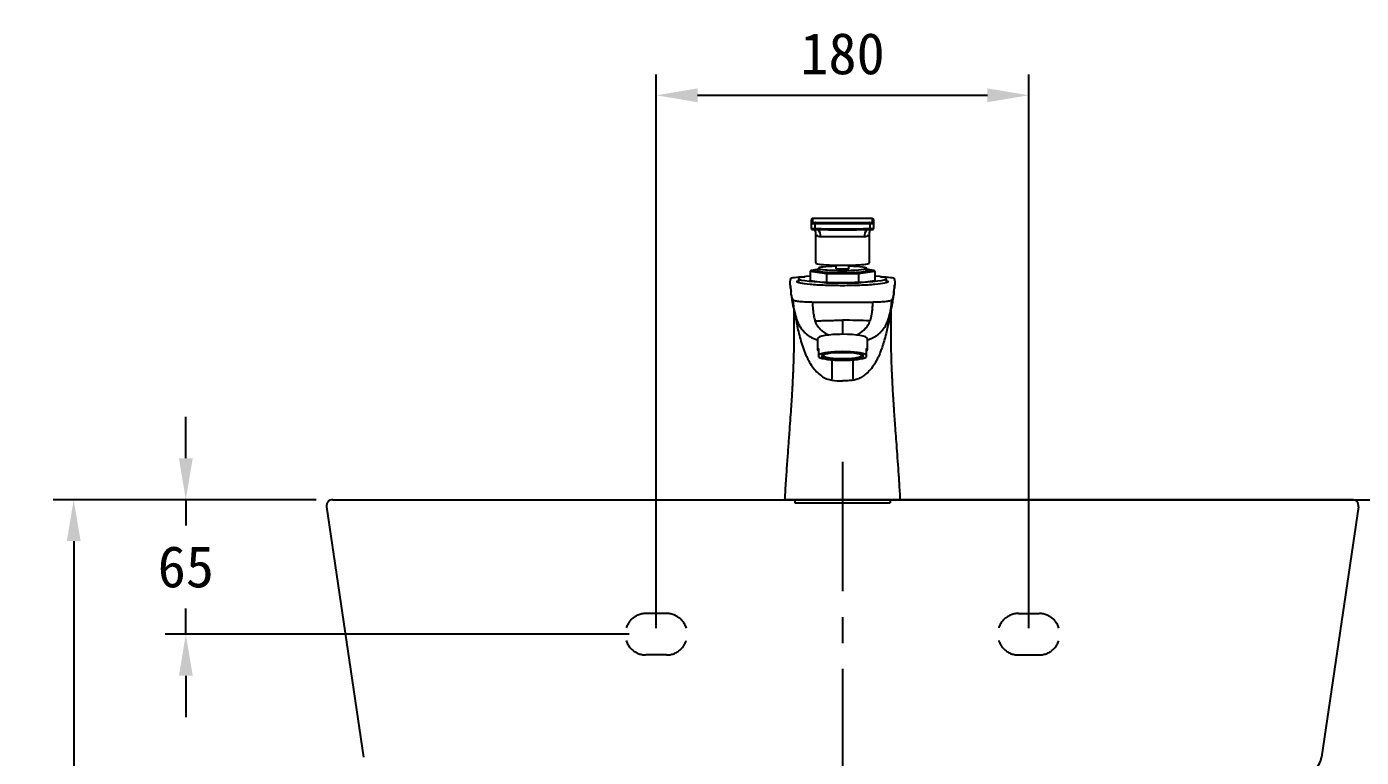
# Model space of a CAD drawing. Extents: x 0 to 3100, y 0 to 2100.
# Drawn here: x 751 to 1396, y 875 to 1228 of the extents above; entities that cross this region are included whole.
import ezdxf

# ---------------------------------------------------------------- set-up
doc = ezdxf.new("R2010")
doc.units = 0
doc.header["$LTSCALE"] = 50
doc.header["$MEASUREMENT"] = 0
doc.linetypes.add('CENTER', pattern=[2, 1.25, -0.25, 0.25, -0.25])
doc.linetypes.add('HIDDEN', pattern=[0.375, 0.25, -0.125])
doc.layers.get('0').update_dxf_attribs({"linetype": 'CONTINUOUS'})
doc.layers.get('DEFPOINTS').update_dxf_attribs({"linetype": 'CONTINUOUS'})
for name, color, linetype in [('1', 2, 'CENTER'), ('2', 2, 'HIDDEN'), ('30', 7, 'CONTINUOUS')]:
    doc.layers.add(name, color=color, linetype=linetype)
doc.dimstyles.get("Standard").update_dxf_attribs({"dimtxt": 2.5, "dimasz": 2, "dimexe": 2, "dimexo": 1, "dimgap": 1.5, "dimtad": 1, "dimdec": 0, "dimlfac": 10, "dimrnd": 0.5, "dimzin": 0, "dimdsep": 46, "dimtxsty": 'Standard', "dimcen": 0, "dimclrt": 2, "dimadec": 0, "dimazin": 0, "dimtfac": 1, "dimtdec": 0, "dimtmove": 0, "dimatfit": 3, "dimfxl": 0, "dimtolj": 1, "dimtzin": 0, "dimarcsym": 0})

# ---------------------------------------------------------------- blocks, each defined once
blk = doc.blocks.new('*D42')
at = {"color": 3, "lineweight": -2}
for p, q in [((1153.38, 999.21), (1707.76, 999.21)), ((1697.76, 979.21), (1697.76, 639.21)), ((1697.76, 259.21), (1697.76, 599.21)), ((1665.76, 239.21), (1707.76, 239.21))]:
    blk.add_line(p, q, dxfattribs=at)
at = {"color": 3}
for points in [[(1694.43, 979.21), (1701.1, 979.21), (1697.76, 999.21)], [(1694.43, 259.21), (1701.1, 259.21), (1697.76, 239.21)]]:
    blk.add_solid(points, dxfattribs=at)
at = {"layer": 'DEFPOINTS', "color": 0}
for p in [(1145.38, 999.21), (1657.76, 239.21), (1697.76, 239.21)]:
    blk.add_point(p, dxfattribs=at)
at = {"color": 2, "insert": (1697.76, 619.21), "char_height": 20, "attachment_point": 5}
blk.add_mtext('\\A1;760', dxfattribs=at)
blk = doc.blocks.new('*D43')
at = {"color": 3, "lineweight": -2}
for p, q in [((1399.7, 999.21), (1528, 999.21)), ((1518, 979.21), (1518, 926.71)), ((1518, 834.21), (1518, 886.71)), ((1223.38, 814.21), (1528, 814.21))]:
    blk.add_line(p, q, dxfattribs=at)
at = {"color": 3}
for points in [[(1514.66, 979.21), (1521.33, 979.21), (1518, 999.21)], [(1514.66, 834.21), (1521.33, 834.21), (1518, 814.21)]]:
    blk.add_solid(points, dxfattribs=at)
at = {"layer": 'DEFPOINTS', "color": 0}
for p in [(1391.7, 999.21), (1215.38, 814.21), (1518, 814.21)]:
    blk.add_point(p, dxfattribs=at)
at = {"color": 2, "insert": (1518, 906.71), "char_height": 20, "attachment_point": 5}
blk.add_mtext('\\A1;185', dxfattribs=at)
blk = doc.blocks.new('*D44')
at = {"color": 3, "lineweight": -2}
for p, q in [((1546, 999.21), (1587.76, 999.21)), ((1577.76, 979.21), (1577.76, 894.21)), ((1577.76, 769.21), (1577.76, 854.21)), ((1279.38, 749.21), (1587.76, 749.21))]:
    blk.add_line(p, q, dxfattribs=at)
at = {"color": 3}
for points in [[(1574.43, 979.21), (1581.1, 979.21), (1577.76, 999.21)], [(1574.43, 769.21), (1581.1, 769.21), (1577.76, 749.21)]]:
    blk.add_solid(points, dxfattribs=at)
at = {"layer": 'DEFPOINTS', "color": 0}
for p in [(1538, 999.21), (1271.38, 749.21), (1577.76, 749.21)]:
    blk.add_point(p, dxfattribs=at)
at = {"color": 2, "insert": (1577.76, 874.21), "char_height": 20, "attachment_point": 5}
blk.add_mtext('\\A1;250', dxfattribs=at)
blk = doc.blocks.new('*D45')
at = {"color": 3, "lineweight": -2}
for p, q in [((1605.76, 999.21), (1647.76, 999.21)), ((1637.76, 979.21), (1637.76, 849.21)), ((1637.76, 679.21), (1637.76, 809.21)), ((1185.88, 659.21), (1647.76, 659.21))]:
    blk.add_line(p, q, dxfattribs=at)
at = {"color": 3}
for points in [[(1634.43, 979.21), (1641.1, 979.21), (1637.76, 999.21)], [(1634.43, 679.21), (1641.1, 679.21), (1637.76, 659.21)]]:
    blk.add_solid(points, dxfattribs=at)
at = {"layer": 'DEFPOINTS', "color": 0}
for p in [(1597.76, 999.21), (1177.88, 659.21), (1637.76, 659.21)]:
    blk.add_point(p, dxfattribs=at)
at = {"color": 2, "insert": (1637.76, 829.21), "char_height": 20, "attachment_point": 5}
blk.add_mtext('\\A1;340', dxfattribs=at)
blk = doc.blocks.new('*D46')
at = {"color": 3, "lineweight": -2}
for p, q in [((891.07, 999.21), (763.92, 999.21)), ((773.92, 979.21), (773.92, 836.71)), ((773.92, 654.21), (773.92, 796.71)), ((991.3, 634.21), (763.92, 634.21))]:
    blk.add_line(p, q, dxfattribs=at)
at = {"color": 3}
for points in [[(770.59, 979.21), (777.26, 979.21), (773.92, 999.21)], [(770.59, 654.21), (777.26, 654.21), (773.92, 634.21)]]:
    blk.add_solid(points, dxfattribs=at)
at = {"layer": 'DEFPOINTS', "color": 0}
for p in [(899.07, 999.21), (773.92, 634.21), (999.3, 634.21)]:
    blk.add_point(p, dxfattribs=at)
at = {"color": 2, "insert": (773.92, 816.71), "char_height": 20, "attachment_point": 5}
blk.add_mtext('\\A1;365', dxfattribs=at)
blk = doc.blocks.new('*D47')
at = {"color": 3, "lineweight": -2}
for p, q in [((828.1, 1019.21), (828.1, 1039.21)), ((891.07, 999.21), (818.1, 999.21)), ((828.1, 999.21), (828.1, 986.71)), ((828.1, 934.21), (828.1, 946.71)), ((1042.38, 934.21), (818.1, 934.21)), ((828.1, 914.21), (828.1, 894.21))]:
    blk.add_line(p, q, dxfattribs=at)
at = {"color": 3}
for points in [[(824.76, 1019.21), (831.43, 1019.21), (828.1, 999.21)], [(824.76, 914.21), (831.43, 914.21), (828.1, 934.21)]]:
    blk.add_solid(points, dxfattribs=at)
at = {"layer": 'DEFPOINTS', "color": 0}
for p in [(828.1, 999.21), (899.07, 999.21), (1050.38, 934.21)]:
    blk.add_point(p, dxfattribs=at)
at = {"color": 2, "insert": (828.1, 966.71), "char_height": 20, "attachment_point": 5}
blk.add_mtext('\\A1;65', dxfattribs=at)
blk = doc.blocks.new('*D51')
at = {"color": 3, "lineweight": -2}
for p, q in [((1055.38, 937.21), (1055.38, 1204.53)), ((1235.38, 937.21), (1235.38, 1204.53)), ((1075.38, 1194.53), (1215.38, 1194.53))]:
    blk.add_line(p, q, dxfattribs=at)
at = {"color": 3}
for points in [[(1075.38, 1197.86), (1075.38, 1191.19), (1055.38, 1194.53)], [(1215.38, 1197.86), (1215.38, 1191.19), (1235.38, 1194.53)]]:
    blk.add_solid(points, dxfattribs=at)
at = {"layer": 'DEFPOINTS', "color": 0}
for p in [(1235.38, 1194.53), (1055.38, 929.21), (1235.38, 929.21)]:
    blk.add_point(p, dxfattribs=at)
at = {"color": 2, "insert": (1145.38, 1214.53), "char_height": 20, "attachment_point": 5}
blk.add_mtext('\\A1;180', dxfattribs=at)

msp = doc.modelspace()

# ---------------------------------------------------------------- linework, layer by layer
for p, q in [((896.09774, 995.77517), (913.99403, 874.79195)), ((899.06544, 999.21417), (1145.38081, 999.21417)), ((1391.69617, 999.21417), (1145.38081, 999.21417)), ((1394.66388, 995.77517), (1376.76759, 874.79195))]:
    msp.add_line(p, q)
at = {"ltscale": 0.5}
for p, q in [((1171.85305, 999.21419), (1118.89352, 999.21419)), ((1168.44828, 999.21419), (1122.30917, 999.21415)), ((1122.30917, 999.21415), (1122.30917, 997.73562)), ((1168.44828, 999.21419), (1168.44828, 997.73562))]:
    msp.add_line(p, q, dxfattribs=at)
at = {"color": 7, "linetype": 'HIDDEN'}
msp.add_line((1127.89435, 999.21424), (1127.89435, 999.21415), dxfattribs=at)
for centre, radius, start, end in [((899.06544, 996.21417), 3, 90, 188.41438721), ((1391.69617, 996.21417), 3, 351.58561279, 90), ((1366.87523, 876.25527), 10, 279.51180444, 351.58561279)]:
    msp.add_arc(centre, radius, start, end)
at = {"layer": '1', "color": 7, "linetype": 'Continuous'}
for p, q in [((1130.87328, 1134.94153), (1130.87328, 1133.18762)), ((1159.87328, 1133.18762), (1159.87328, 1134.94153)), ((1130.37328, 1132.6877), (1130.37328, 1134.44161)), ((1130.37328, 1130.18808), (1130.37328, 1132.6877)), ((1132.04487, 1132.64076), (1132.04487, 1130.14114)), ((1158.70169, 1130.14114), (1158.70169, 1132.64076)), ((1160.37328, 1134.44161), (1160.37328, 1132.6877)), ((1160.37328, 1132.6877), (1160.37328, 1130.18808)), ((1132.37328, 1127.32706), (1132.37328, 1113.56931)), ((1158.37328, 1113.56931), (1158.37328, 1127.34088)), ((1137.57905, 1108.28575), (1129.78482, 1109.46234)), ((1129.78482, 1109.46234), (1129.78482, 1104.97947)), ((1133.72335, 1110.47541), (1130.26266, 1109.95299)), ((1133.72337, 1110.46784), (1130.36218, 1109.96044)), ((1130.36218, 1109.96044), (1137.86773, 1108.82742)), ((1133.72328, 1110.95664), (1133.72328, 1109.61645)), ((1142.27328, 1110.6821), (1142.27328, 1112.46909)), ((1142.27328, 1110.6821), (1148.47328, 1110.6821)), ((1148.47328, 1110.6821), (1148.47328, 1112.46909)), ((1152.87884, 1108.82742), (1160.38439, 1109.96044)), ((1160.96174, 1109.46234), (1153.16751, 1108.28575)), ((1160.38439, 1109.96044), (1157.02319, 1110.46784)), ((1160.4839, 1109.95299), (1157.02321, 1110.47541)), ((1157.02328, 1109.61645), (1157.02328, 1110.95664)), ((1160.96174, 1109.46234), (1160.96174, 1104.97947)), ((1124.07328, 1105.97566), (1124.07328, 1104.01914)), ((1137.57905, 1103.80287), (1129.78482, 1104.97947)), ((1153.16751, 1108.28575), (1137.57905, 1108.28575)), ((1137.57905, 1108.28575), (1137.57905, 1103.80287)), ((1153.16751, 1103.80287), (1137.57905, 1103.80287)), ((1137.86773, 1108.82742), (1152.87884, 1108.82742)), ((1153.16751, 1108.28575), (1153.16751, 1103.80287)), ((1160.96174, 1104.97947), (1153.16751, 1103.80287)), ((1166.67328, 1104.01914), (1166.67328, 1105.97566)), ((1145.37328, 1085.86974), (1145.37328, 1079.08238)), ((1133.37328, 1076.99848), (1133.37328, 1071.58203)), ((1157.37328, 1071.58203), (1157.37328, 1076.99848)), ((1133.87328, 1069.22285), (1133.87328, 1072.17727)), ((1156.87328, 1072.17727), (1156.87328, 1069.22285)), ((1133.87328, 1068.03237), (1133.87328, 1069.22285)), ((1135.87328, 1069.16989), (1135.87328, 1068.82151)), ((1154.87328, 1068.82151), (1154.87328, 1069.16989)), ((1156.87328, 1069.22285), (1156.87328, 1068.03237)), ((1122.30917, 997.73562), (1168.44828, 997.73562))]:
    msp.add_line(p, q, dxfattribs=at)
at = {"layer": '1', "color": 1}
msp.add_line((1145.38081, 1017.46417), (1145.38081, 502.10936), dxfattribs=at)
at = {"layer": '1', "color": 7, "linetype": 'Continuous'}
for centre, major_axis, ratio, start_param, end_param in [((1130.87328, 1134.44161), (0.5, 0), 0.999848, 1.570796327, 3.141592654), ((1133.37328, 1134.94153), (-2.5, 0), 0.017452, 5.171113031, 6.283185307), ((1145.37328, 1134.51747), (-29.6, 0), 0.017452, 4.25366493, 5.171113031), ((1157.37328, 1134.94153), (-2.5, 0), 0.017452, 3.919313652, 4.25366493), ((1157.37328, 1134.94153), (-2.5, 0), 0.017452, 3.141592654, 3.919313456), ((1159.87328, 1134.44161), (0.5, 0), 0.999848, 0, 1.570796327), ((1130.87328, 1132.6877), (0.5, 0), 0.999848, 1.570796327, 3.141592654), ((1133.37328, 1132.6877), (3, 0), 0.017452, 3.141592654, 4.25366493), ((1133.37328, 1130.18808), (-3, 0), 0.017452, 0, 1.112072276), ((1133.37328, 1133.18762), (-2.5, 0), 0.017452, 0, 0.265054879), ((1133.37328, 1133.18762), (-2.5, 0), 0.017452, 0.265055404, 1.112072276), ((1133.37328, 1129.68816), (2.5, 0), 0.017452, 3.834987354, 4.25366493), ((1132.26627, 1132.64858), (0.00431, 0.49998), 0.442737, 0.019465208, 1.590261535), ((1145.37328, 1133.11176), (30.1, 0), 0.017452, 4.25366493, 5.171113031), ((1145.37328, 1130.61215), (-30.1, 0), 0.017452, 1.112072276, 2.029520377), ((1132.26627, 1130.14896), (0.00431, 0.49998), 0.442737, 1.590261535, 3.161057862), ((1145.37328, 1133.61169), (-29.6, 0), 0.017452, 1.112072276, 2.029520377), ((1145.37328, 1130.11222), (29.6, 0), 0.017452, 4.25366493, 5.171113031), ((1130.87328, 1125.9141), (-0.11889, -4.99859), 0.806122, 1.641637388, 2.4303569), ((1159.87328, 1125.9141), (0.11889, -4.99859), 0.806122, 3.852828407, 4.641547919), ((1157.37328, 1133.18762), (-2.5, 0), 0.017452, 2.029520377, 2.733357725), ((1158.48029, 1132.64858), (-0.00431, 0.49998), 0.442737, 4.692923772, 6.263720099), ((1158.48029, 1130.14896), (-0.00431, 0.49998), 0.442737, 3.122127445, 4.692923772), ((1157.37328, 1129.68816), (2.5, 0), 0.017452, 5.171113031, 5.500686255), ((1157.37328, 1132.6877), (3, 0), 0.017452, 5.171113031, 6.283185307), ((1157.37328, 1130.18808), (-3, 0), 0.017452, 2.029520377, 3.141592654), ((1157.37328, 1133.18762), (-2.5, 0), 0.017452, 2.733358072, 3.141592654), ((1159.87328, 1132.6877), (0.5, 0), 0.999848, 0, 1.570796327), ((1145.37328, 1126.10069), (13, 0), 0.009298, 0.634183841, 2.507408813), ((1130.36218, 1109.46234), (0.57735, 0), 0.86273, 1.570796327, 3.141592654), ((1145.37328, 1109.96044), (12.3, 0), 0.087156, 2.815063332, 6.283185307), ((1145.37328, 1113.56931), (-13, 0), 0.087156, 0, 3.141592654), ((1145.37328, 1109.66158), (-12, 0), 0.087156, 6.040987991, 6.228796494), ((1145.37328, 1110.95664), (-11.65, 0), 0.087156, 4.98168237, 6.283185307), ((1145.37328, 1110.95664), (-11.65, 0), 0.087156, 0, 1.57079634), ((1145.37328, 1110.95664), (-11.65, 0), 0.087156, 1.570796288, 4.443095563), ((1145.37328, 1109.66158), (-12, 0), 0.087156, 3.195981588, 3.383790019), ((1145.37328, 1109.96044), (12.3, 0), 0.087156, 0, 0.326529384), ((1160.38439, 1109.46234), (0.57735, 0), 0.86273, 0, 1.570796327), ((1145.37328, 1105.97566), (21.3, 0), 0.087156, 2.391930121, 6.283185307), ((1137.86773, 1108.32932), (0.03749, 0.49954), 0.572989, 0.130245065, 1.701041392), ((1152.87884, 1108.32932), (-0.03749, 0.49954), 0.572989, 4.582143916, 6.152940242), ((1145.37328, 1105.97566), (21.3, 0), 0.087156, 0, 0.749662558), ((1145.37328, 1076.99848), (-12, 0), 0.173648, 4.712388959, 6.283185307), ((1145.37328, 1076.99848), (-12, 0), 0.173648, 3.141592892, 4.712389043), ((1145.37328, 1071.58203), (12, 0), 0.173648, 2.85190566, 3.431279648), ((1145.37328, 1068.62761), (-12, 0), 0.173648, 3.431279648, 5.993498313), ((1145.37328, 1071.58203), (12, 0), 0.173648, 5.993498313, 6.572872301), ((1145.37328, 1068.62761), (-12, 0), 0.173648, 0.289686994, 2.85190566), ((1135.69532, 1055.4346), (1.64152, 21.43724), 0.207191, 4.797038507, 5.28355879), ((1155.05124, 1055.4346), (-1.64152, 21.43724), 0.207191, 0.999626518, 1.4861468)]:
    msp.add_ellipse(centre, major_axis=major_axis, ratio=ratio, start_param=start_param, end_param=end_param, dxfattribs=at)
msp.add_ellipse((1145.37328, 1068.62761), major_axis=(-10, 0), ratio=0.173648, dxfattribs=at)
for points, knots in [([(1132.26196, 1134.98071), (1132.15269, 1134.97977), (1131.84894, 1134.97663), (1131.41073, 1134.96987), (1131.02347, 1134.95804), (1130.89313, 1134.95149), (1130.77565, 1134.9363), (1130.678, 1134.90588), (1130.57692, 1134.85204), (1130.47068, 1134.75234), (1130.39177, 1134.60815), (1130.37383, 1134.49904), (1130.37328, 1134.44161)], [0, 0, 0, 0, 0.108226032, 0.316180683, 0.52548979, 0.739767635, 0.79357157, 0.819276822, 0.855693019, 0.899489584, 0.950318517, 1, 1, 1, 1]), ([(1160.37328, 1134.44161), (1160.37249, 1134.50695), (1160.35214, 1134.6157), (1160.2743, 1134.75086), (1160.18457, 1134.83879), (1160.09722, 1134.8924), (1160.02558, 1134.92021), (1159.97496, 1134.93344), (1159.93131, 1134.94149), (1159.86703, 1134.94925), (1159.75063, 1134.95658), (1159.51563, 1134.96533), (1159.26007, 1134.97012), (1159.14579, 1134.97186)], [0, 0, 0, 0, 0.074842105, 0.13400593, 0.183608255, 0.225830591, 0.260029563, 0.288048615, 0.320704839, 0.37932025, 0.5523057, 0.821668093, 1, 1, 1, 1]), ([(1130.37328, 1130.18808), (1130.37407, 1130.12274), (1130.39442, 1130.01399), (1130.47227, 1129.87884), (1130.56199, 1129.7909), (1130.64935, 1129.7373), (1130.72098, 1129.70947), (1130.7716, 1129.69625), (1130.81526, 1129.6882), (1130.87941, 1129.68044), (1130.99785, 1129.67314), (1131.1912, 1129.66541), (1131.3996, 1129.66151), (1131.45779, 1129.66055)], [0, 0, 0, 0, 0.081688841, 0.146265117, 0.200405182, 0.24649012, 0.283817696, 0.314399999, 0.350043693, 0.414021384, 0.602831961, 0.896836277, 1, 1, 1, 1]), ([(1131.80823, 1129.65971), (1131.89271, 1129.49845), (1132.07221, 1129.10513), (1132.27429, 1128.42665), (1132.37836, 1127.80451), (1132.36523, 1127.43015), (1132.35744, 1127.32794)], [0, 0, 0, 0, 0.230280232, 0.538782149, 0.874549145, 1, 1, 1, 1]), ([(1158.38688, 1127.34176), (1158.38085, 1127.43288), (1158.3712, 1127.76238), (1158.45226, 1128.30943), (1158.61859, 1128.94622), (1158.7981, 1129.3847), (1158.91134, 1129.61078), (1158.93716, 1129.66027)], [0, 0, 0, 0, 0.112511617, 0.408135128, 0.679943841, 0.928860697, 1, 1, 1, 1]), ([(1159.13909, 1129.65766), (1159.2007, 1129.65851), (1159.43143, 1129.66209), (1159.71875, 1129.67179), (1159.85371, 1129.67819), (1159.9709, 1129.69338), (1160.06857, 1129.72381), (1160.16965, 1129.77765), (1160.27589, 1129.87736), (1160.35479, 1130.02154), (1160.37273, 1130.13066), (1160.37328, 1130.18808)], [0, 0, 0, 0, 0.092606526, 0.370349072, 0.654684879, 0.726079967, 0.76018953, 0.808511972, 0.866627788, 0.934075197, 1, 1, 1, 1]), ([(1134.90106, 1126.17231), (1134.0662, 1126.16175), (1133.42656, 1126.49883), (1132.58943, 1127.10485), (1132.37472, 1127.36537), (1132.3733, 1127.35631)], [0, 0, 0, 0, 0.507359728, 0.507359728, 1, 1, 1, 1]), ([(1158.37327, 1127.35626), (1158.37264, 1127.3664), (1158.15558, 1127.10305), (1157.31507, 1126.49596), (1156.68213, 1126.16174), (1155.8455, 1126.17231)], [0, 0, 0, 0, 0.492763741, 0.492763741, 1, 1, 1, 1]), ([(1120.62243, 1100.37103), (1120.58239, 1100.51307), (1120.37841, 1101.28425), (1120.14039, 1102.6853), (1120.11355, 1104.41979), (1120.24618, 1105.52477), (1120.33101, 1106.0004)], [0, 0, 0, 0, 0.075727638, 0.41110137, 0.746475102, 1, 1, 1, 1]), ([(1120.16908, 1102.92549), (1120.22513, 1102.18136), (1120.33439, 1101.05963), (1120.48123, 1099.91747), (1120.5338, 1099.53925)], [0, 0, 0, 0, 0.670460059, 1, 1, 1, 1]), ([(1120.33101, 1106.0004), (1120.36725, 1106.20366), (1120.91669, 1106.40539), (1123.33356, 1106.73644), (1125.08066, 1106.85933), (1127.12833, 1106.92072)], [0, 0, 0, 0, 0.518456859, 0.518456859, 1, 1, 1, 1]), ([(1166.68493, 1104.96063), (1167.13736, 1104.80685), (1167.74628, 1104.39783), (1166.19386, 1103.73826), (1161.34662, 1103.09774), (1153.99745, 1102.67527), (1145.37328, 1102.52108), (1136.74912, 1102.67527), (1129.39994, 1103.09774), (1124.55271, 1103.73826), (1123.00029, 1104.39783), (1123.6092, 1104.80685), (1124.06163, 1104.96063)], [0, 0, 0, 0, 0.068267658, 0.176200742, 0.284133825, 0.392066906, 0.499999986, 0.607933066, 0.715866147, 0.82379923, 0.931732314, 1, 1, 1, 1]), ([(1163.66769, 1106.91921), (1165.6966, 1106.85708), (1167.43749, 1106.73344), (1169.8251, 1106.40566), (1170.37933, 1106.20356), (1170.41555, 1106.0004)], [0, 0, 0, 0, 0.479538408, 0.479538408, 1, 1, 1, 1]), ([(1170.41555, 1106.0004), (1170.50039, 1105.52477), (1170.63301, 1104.41979), (1170.60617, 1102.6853), (1170.36815, 1101.28425), (1170.16418, 1100.51307), (1170.12413, 1100.37103)], [0, 0, 0, 0, 0.253524898, 0.58889863, 0.924272362, 1, 1, 1, 1]), ([(1170.20911, 1099.51213), (1170.21909, 1099.58391), (1170.36698, 1100.66346), (1170.48423, 1101.76505), (1170.56867, 1102.81478)], [0, 0, 0, 0, 0.066579786, 1, 1, 1, 1]), ([(1121.52241, 1095.53654), (1121.30728, 1096.04759), (1120.89892, 1097.18767), (1120.62416, 1098.44685), (1120.52956, 1099.19464), (1120.51628, 1099.31329)], [0, 0, 0, 0, 0.40612002, 0.90577848, 1, 1, 1, 1]), ([(1120.54851, 1099.66669), (1120.56185, 1099.72518), (1120.57724, 1099.78366), (1120.61375, 1099.93028), (1120.6396, 1100.04372), (1120.64607, 1100.15717), (1120.64631, 1100.18247)], [0, 0, 0, 0, 0.340221193, 0.340221193, 0.852893351, 1, 1, 1, 1]), ([(1120.67066, 1097.72315), (1120.72019, 1097.28442), (1120.82578, 1096.44483), (1121.00198, 1095.27205), (1121.17138, 1094.27894), (1121.31681, 1093.50233), (1121.47314, 1092.72093), (1121.66509, 1091.8284), (1121.89777, 1090.83856), (1122.16353, 1089.79561), (1122.46084, 1088.71057), (1122.83973, 1087.44797), (1123.13897, 1086.49895), (1123.32557, 1085.97679), (1123.34282, 1085.92888)], [0, 0, 0, 0, 0.110438091, 0.210546732, 0.292385684, 0.355938966, 0.401208262, 0.479318371, 0.568998646, 0.645501788, 0.739207966, 0.852862692, 0.986475033, 1, 1, 1, 1]), ([(1167.40538, 1085.93646), (1167.47611, 1086.13875), (1167.64403, 1086.62984), (1167.85747, 1087.29798), (1168.04167, 1087.89678), (1168.16887, 1088.32383), (1168.27768, 1088.69856), (1168.38048, 1089.06176), (1168.47982, 1089.42185), (1168.57578, 1089.77887), (1168.66842, 1090.13277), (1168.7636, 1090.5062), (1168.87876, 1090.97175), (1169.02715, 1091.5973), (1169.21377, 1092.43394), (1169.42872, 1093.48255), (1169.65926, 1094.74241), (1169.88579, 1096.17944), (1170.01588, 1097.19446), (1170.07529, 1097.72017)], [0, 0, 0, 0, 0.055751452, 0.135469658, 0.184650407, 0.221681645, 0.255430999, 0.288313446, 0.320329946, 0.351481552, 0.381769428, 0.411194858, 0.4454274, 0.496413606, 0.564528622, 0.649760094, 0.752090931, 0.87149813, 1, 1, 1, 1]), ([(1170.23028, 1099.31329), (1170.217, 1099.19464), (1170.12241, 1098.44685), (1169.84765, 1097.18767), (1169.43929, 1096.04759), (1169.22415, 1095.53654)], [0, 0, 0, 0, 0.09422152, 0.59387998, 1, 1, 1, 1]), ([(1170.10025, 1100.18244), (1170.1005, 1100.15716), (1170.10696, 1100.04371), (1170.13281, 1099.93028), (1170.16926, 1099.78393), (1170.18457, 1099.72571), (1170.19787, 1099.66748)], [0, 0, 0, 0, 0.147304916, 0.660784098, 0.660784098, 1, 1, 1, 1]), ([(1121.80559, 1091.24646), (1121.80742, 1090.17967), (1121.81185, 1087.51537), (1121.81861, 1083.41914), (1121.8236, 1079.12327), (1121.83355, 1075.32428), (1121.82529, 1072.02227), (1121.76406, 1069.21829), (1121.6908, 1066.91252), (1121.62893, 1065.1044), (1121.5797, 1063.77944), (1121.54202, 1062.81272), (1121.5115, 1062.05671), (1121.48047, 1061.31046), (1121.44295, 1060.43521), (1121.38996, 1059.24505), (1121.30637, 1057.461), (1121.17943, 1054.94034), (1120.99625, 1051.60982), (1120.75178, 1047.55786), (1120.43907, 1042.78474), (1120.05437, 1037.29055), (1119.59825, 1031.07501), (1119.08043, 1024.13719), (1118.51599, 1016.47564), (1117.95344, 1008.08662), (1117.56882, 1002.25238), (1117.37343, 999.21419)], [0, 0, 0, 0, 0.034737516, 0.086756098, 0.133385808, 0.174622925, 0.210463486, 0.240904844, 0.265945193, 0.2855825, 0.299815221, 0.309118223, 0.317083382, 0.32445159, 0.333437919, 0.345611472, 0.363229905, 0.39156082, 0.427736172, 0.471758556, 0.523631744, 0.583360152, 0.650948662, 0.72640171, 0.809723412, 0.90092013, 1, 1, 1, 1]), ([(1123.29561, 1086.16734), (1123.16547, 1086.59696), (1122.91247, 1087.43218), (1122.45668, 1089.18825), (1121.99172, 1091.42199), (1121.66974, 1093.70642), (1121.55881, 1095.0844), (1121.52241, 1095.53654)], [0, 0, 0, 0, 0.142719554, 0.277458785, 0.56627007, 0.857683822, 1, 1, 1, 1]), ([(1130.83612, 1094.52763), (1130.5114, 1094.53402), (1129.86821, 1094.54923), (1128.6166, 1094.58918), (1127.13533, 1094.65654), (1125.54233, 1094.76261), (1124.17471, 1094.89031), (1123.06368, 1095.03567), (1122.23262, 1095.19458), (1121.69841, 1095.36289), (1121.54683, 1095.47854), (1121.52242, 1095.53653)], [0, 0, 0, 0, 0.062499865, 0.125000071, 0.250000481, 0.375000892, 0.500001303, 0.625001713, 0.750002124, 0.875002535, 1, 1, 1, 1]), ([(1122.11314, 1090.35709), (1122.24449, 1089.48376), (1122.4089, 1088.46961), (1122.79425, 1086.30235), (1123.01578, 1085.14967), (1123.75558, 1081.61233), (1124.35067, 1079.15139), (1125.04343, 1076.67394)], [0, 0, 0, 0, 0.245828461, 0.245828461, 0.497218974, 0.497218974, 1, 1, 1, 1]), ([(1130.83613, 1094.52763), (1130.8656, 1094.14227), (1130.92453, 1093.37161), (1131.01829, 1091.84368), (1131.1726, 1089.95312), (1131.46494, 1088.07666), (1131.81266, 1086.60822), (1132.04306, 1085.88622), (1132.15435, 1085.53748)], [0, 0, 0, 0, 0.125141221, 0.250268547, 0.500038578, 0.749324067, 0.878915328, 1, 1, 1, 1]), ([(1159.91044, 1094.52763), (1159.88868, 1094.24525), (1159.85697, 1093.82254), (1159.81682, 1093.26077), (1159.77989, 1092.70028), (1159.7359, 1092.00212), (1159.67053, 1091.16817), (1159.59239, 1090.33821), (1159.49496, 1089.51261), (1159.39384, 1088.82855), (1159.3109, 1088.35217), (1159.2598, 1088.08071), (1159.21956, 1087.87752), (1159.17734, 1087.67474), (1159.11837, 1087.40493), (1159.00799, 1086.93435), (1158.86485, 1086.40049), (1158.7237, 1085.93743), (1158.64485, 1085.69426), (1158.60774, 1085.58295), (1158.59225, 1085.53745)], [0, 0, 0, 0, 0.091545092, 0.137317638, 0.183090184, 0.274635276, 0.366180368, 0.45772546, 0.549270552, 0.640815644, 0.68658819, 0.709474463, 0.732360736, 0.755247009, 0.778133282, 0.823905828, 0.91545092, 0.961223465, 0.984109738, 1, 1, 1, 1]), ([(1169.22415, 1095.53654), (1169.19974, 1095.47855), (1169.04816, 1095.36289), (1168.51394, 1095.19458), (1167.68289, 1095.03567), (1166.57185, 1094.89031), (1165.20424, 1094.76261), (1163.61123, 1094.65654), (1162.12996, 1094.58918), (1160.87835, 1094.54923), (1160.23516, 1094.53402), (1159.91044, 1094.52763)], [0, 0, 0, 0, 0.124998404, 0.24999868, 0.374998957, 0.499999233, 0.62499951, 0.749999787, 0.875000063, 0.937500202, 1, 1, 1, 1]), ([(1167.451, 1086.16732), (1167.4779, 1086.25253), (1167.53328, 1086.43186), (1167.64462, 1086.80107), (1167.83835, 1087.4676), (1168.09699, 1088.43571), (1168.37277, 1089.60506), (1168.61387, 1090.78117), (1168.82023, 1091.9632), (1168.96317, 1092.95243), (1169.06007, 1093.74591), (1169.14531, 1094.54064), (1169.19612, 1095.13793), (1169.22415, 1095.53654)], [0, 0, 0, 0, 0.0286099, 0.059945065, 0.122615394, 0.247956052, 0.37329671, 0.498637368, 0.623978026, 0.749318684, 0.811989013, 0.874659342, 1, 1, 1, 1]), ([(1173.37313, 999.21419), (1173.20178, 1001.85374), (1172.86706, 1006.9248), (1172.38722, 1014.22039), (1171.90605, 1020.89044), (1171.45736, 1026.9375), (1171.05329, 1032.36275), (1170.70248, 1037.167), (1170.40749, 1041.35063), (1170.16729, 1044.91372), (1169.98966, 1047.68219), (1169.86306, 1049.74637), (1169.77721, 1051.19666), (1169.71402, 1052.29765), (1169.66486, 1053.17482), (1169.61749, 1054.0377), (1169.56065, 1055.10024), (1169.48997, 1056.4693), (1169.40259, 1058.24579), (1169.29767, 1060.5352), (1169.17756, 1063.42459), (1169.05349, 1066.92263), (1168.9253, 1071.02932), (1168.91169, 1075.74585), (1168.92649, 1081.06919), (1168.93234, 1086.30117), (1168.93832, 1089.7586), (1168.94092, 1091.23921)], [0, 0, 0, 0, 0.086086602, 0.165394577, 0.237929443, 0.303696624, 0.362699644, 0.414941474, 0.460425274, 0.499154161, 0.531130937, 0.550683779, 0.566440568, 0.578401925, 0.586568289, 0.595030305, 0.606533689, 0.621209328, 0.63966345, 0.664444689, 0.695834266, 0.733829274, 0.778425869, 0.829620355, 0.887408865, 0.951784171, 1, 1, 1, 1]), ([(1125.63778, 1081.6324), (1125.5441, 1081.75508), (1125.0229, 1082.45857), (1124.13747, 1083.87647), (1123.5744, 1085.40869), (1123.29561, 1086.16734)], [0, 0, 0, 0, 0.098598617, 0.553687598, 1, 1, 1, 1]), ([(1123.29561, 1086.16734), (1123.29561, 1086.16724), (1123.29562, 1086.16705), (1123.29564, 1086.16666), (1123.29568, 1086.16599), (1123.29574, 1086.16463), (1123.29589, 1086.16192), (1123.29619, 1086.1565), (1123.29692, 1086.14559), (1123.29876, 1086.12364), (1123.30404, 1086.07917), (1123.31731, 1086.0076), (1123.33397, 1085.94843), (1123.34494, 1085.91562)], [0, 0, 0, 0, 0.001196838, 0.002393676, 0.004787352, 0.009574701, 0.019149391, 0.038298737, 0.076597302, 0.153193929, 0.306385278, 0.612761018, 1, 1, 1, 1]), ([(1123.35236, 1085.8944), (1123.60007, 1085.16437), (1124.25109, 1083.74712), (1125.05099, 1082.28981), (1125.62741, 1081.6489), (1125.6403, 1081.63465)], [0, 0, 0, 0, 0.489812393, 0.988641941, 1, 1, 1, 1]), ([(1138.55047, 1078.65091), (1138.35134, 1078.75659), (1137.92245, 1078.99426), (1137.2768, 1079.38801), (1136.61728, 1079.83504), (1135.98012, 1080.31626), (1135.47066, 1080.74663), (1135.07773, 1081.10908), (1134.79088, 1081.39007), (1134.51242, 1081.68028), (1134.24287, 1081.97979), (1133.98278, 1082.28868), (1133.6494, 1082.71295), (1133.25937, 1083.26647), (1132.83893, 1083.96734), (1132.47055, 1084.70306), (1132.25801, 1085.23558), (1132.16113, 1085.51742), (1132.15431, 1085.53745)], [0, 0, 0, 0, 0.071439664, 0.155271827, 0.23910399, 0.322936153, 0.406768316, 0.448684397, 0.490600479, 0.53251656, 0.574432642, 0.616348723, 0.658264804, 0.742096967, 0.82592913, 0.909761293, 0.993593456, 1, 1, 1, 1]), ([(1132.15434, 1085.53748), (1133.07185, 1085.57844), (1134.87975, 1085.65914), (1137.60486, 1085.75138), (1140.26568, 1085.8186), (1142.84878, 1085.86135), (1144.54325, 1085.86698), (1145.37328, 1085.86974)], [0, 0, 0, 0, 0.213570853, 0.420826826, 0.62128573, 0.81448691, 1, 1, 1, 1]), ([(1152.27988, 1078.69628), (1152.57073, 1078.85249), (1154.06811, 1079.7096), (1156.00744, 1081.24117), (1157.51, 1083.24989), (1158.20608, 1084.51747), (1158.46542, 1085.20255), (1158.59221, 1085.53748)], [0, 0, 0, 0, 0.105835127, 0.552131079, 0.77526084, 0.890127671, 1, 1, 1, 1]), ([(1165.09996, 1081.61852), (1165.23777, 1081.79917), (1165.5724, 1082.25937), (1165.93782, 1082.82914), (1166.20705, 1083.29511), (1166.38242, 1083.6119), (1166.67786, 1084.18217), (1166.98652, 1084.86907), (1167.226, 1085.49771), (1167.35344, 1085.86416), (1167.41636, 1086.0578), (1167.44844, 1086.1592), (1167.451, 1086.16732)], [0, 0, 0, 0, 0.144838517, 0.357473076, 0.410631715, 0.463790355, 0.570107634, 0.782742193, 0.889059472, 0.942218112, 0.995376752, 1, 1, 1, 1]), ([(1168.50344, 1089.51574), (1168.3726, 1088.68797), (1168.03115, 1086.66599), (1167.41066, 1083.54826), (1166.62873, 1080.10907), (1166.03016, 1077.88763), (1165.70313, 1076.67394)], [0, 0, 0, 0, 0.214083957, 0.497581841, 0.725504691, 1, 1, 1, 1]), ([(1167.45095, 1086.16734), (1167.4457, 1086.11668), (1167.4378, 1086.04049), (1167.41677, 1085.96196), (1167.4085, 1085.9357)], [0, 0, 0, 0, 0.664912866, 1, 1, 1, 1]), ([(1126.75979, 1080.32385), (1126.72987, 1080.35486), (1126.34772, 1080.75453), (1125.97255, 1081.19404), (1125.63778, 1081.6324)], [0, 0, 0, 0, 0.078172441, 1, 1, 1, 1]), ([(1126.56706, 1080.55398), (1126.67962, 1080.42211), (1127.15234, 1079.89115), (1128.01414, 1079.14862), (1129.21001, 1078.25609), (1130.63412, 1077.42531), (1132.04866, 1076.7992), (1132.9904, 1076.48891), (1133.36816, 1076.38013)], [0, 0, 0, 0, 0.067910634, 0.281961615, 0.496438461, 0.699118545, 0.880359401, 1, 1, 1, 1]), ([(1157.37299, 1076.38314), (1157.51594, 1076.4241), (1158.11618, 1076.6053), (1159.18328, 1076.9997), (1160.5167, 1077.64868), (1161.75478, 1078.41004), (1162.81345, 1079.22345), (1163.53374, 1079.83173), (1163.90896, 1080.25193), (1163.94933, 1080.29796)], [0, 0, 0, 0, 0.049501703, 0.207933854, 0.372580037, 0.551751799, 0.752993682, 0.973254969, 1, 1, 1, 1]), ([(1163.94843, 1080.28455), (1164.05891, 1080.39787), (1164.38293, 1080.74117), (1164.76664, 1081.18948), (1165.03546, 1081.53396), (1165.09996, 1081.61852)], [0, 0, 0, 0, 0.279966653, 0.825926947, 1, 1, 1, 1]), ([(1165.10626, 1081.63465), (1165.11915, 1081.6489), (1165.17557, 1081.71163), (1165.23038, 1081.77535), (1165.27182, 1081.82511)], [0, 0, 0, 0, 0.227444701, 1, 1, 1, 1]), ([(1125.04343, 1076.67394), (1125.39644, 1075.41153), (1125.78483, 1074.21804), (1126.41359, 1072.34352), (1126.62952, 1071.72774), (1127.07522, 1070.5395), (1127.3052, 1069.96263), (1127.77978, 1068.82706), (1128.02384, 1068.27385), (1128.53015, 1067.22428), (1128.79325, 1066.72122), (1129.61429, 1065.23984), (1130.20524, 1064.29469), (1131.48568, 1062.5341), (1132.17268, 1061.72296), (1133.60986, 1060.25392), (1134.36682, 1059.59214), (1135.95181, 1058.45864), (1136.76773, 1057.99335), (1138.02169, 1057.45848), (1138.44158, 1057.30746), (1139.32342, 1057.06288), (1139.78371, 1056.96973), (1140.25981, 1056.9082)], [0, 0, 0, 0, 0.125, 0.125, 0.1875, 0.1875, 0.25, 0.25, 0.3125, 0.3125, 0.375, 0.375, 0.5, 0.5, 0.625, 0.625, 0.75, 0.75, 0.875, 0.875, 0.9375, 0.9375, 1, 1, 1, 1]), ([(1165.70313, 1076.67394), (1165.39065, 1075.63504), (1164.76644, 1073.55969), (1163.67863, 1070.47589), (1162.40623, 1067.4863), (1160.80498, 1064.62776), (1158.89217, 1061.99549), (1156.78304, 1059.8694), (1154.6616, 1058.34225), (1152.61892, 1057.3295), (1151.17807, 1057.04479), (1150.48675, 1056.9082)], [0, 0, 0, 0, 0.124897647, 0.249498282, 0.373782948, 0.498535701, 0.628587242, 0.748541199, 0.84038449, 0.923417089, 1, 1, 1, 1]), ([(1154.87328, 1068.8215), (1154.87328, 1068.38963), (1153.84944, 1067.96041), (1150.33216, 1067.34964), (1147.86038, 1067.17185), (1142.88619, 1067.17185), (1140.41441, 1067.34964), (1136.89713, 1067.96041), (1135.87328, 1068.38963), (1135.87328, 1069.00894), (1136.06613, 1069.19588), (1136.42819, 1069.37241)], [0, 0, 0, 0, 0.225530003, 0.225530003, 0.451060006, 0.451060006, 0.676590009, 0.676590009, 0.902120012, 0.902120012, 1, 1, 1, 1]), ([(1150.48675, 1056.9082), (1149.63407, 1056.81136), (1147.94825, 1056.61991), (1146.22494, 1056.58994), (1145.37328, 1056.57514)], [0, 0, 0, 0, 0.505797528, 1, 1, 1, 1]), ([(1145.37328, 999.21419), (1144.49029, 999.21419), (1143.6073, 999.21419), (1141.8492, 999.21419), (1140.75533, 999.21419), (1139.45739, 999.21419), (1138.59651, 999.21419), (1137.10276, 999.21419), (1135.01256, 999.21419), (1132.59692, 999.21419), (1130.29452, 999.21419), (1128.12649, 999.21419), (1126.11126, 999.21419), (1124.26741, 999.21419), (1122.05863, 999.21419), (1120.25624, 999.21419), (1118.91198, 999.21419), (1118.2716, 999.21419), (1117.88372, 999.21419), (1117.58078, 999.21419), (1117.44956, 999.21419), (1117.40594, 999.21419)], [0, 0, 0, 0, 0.06250781, 0.06250781, 0.125015621, 0.140642573, 0.156269526, 0.187523431, 0.250031241, 0.312539051, 0.375046862, 0.437554672, 0.500062482, 0.562570292, 0.625078103, 0.750093723, 0.812601533, 0.875109344, 0.906363249, 0.937617154, 1, 1, 1, 1]), ([(1145.37328, 999.21419), (1146.25627, 999.21419), (1147.13927, 999.21419), (1148.89736, 999.21419), (1149.99124, 999.21419), (1151.28917, 999.21419), (1152.15006, 999.21419), (1153.6438, 999.21419), (1155.73401, 999.21419), (1158.14964, 999.21419), (1160.45205, 999.21419), (1162.62008, 999.21419), (1164.6353, 999.21419), (1166.47916, 999.21419), (1168.68794, 999.21419), (1170.49032, 999.21419), (1171.83459, 999.21419), (1172.47496, 999.21419), (1172.86284, 999.21419), (1173.16609, 999.21419), (1173.29744, 999.21419), (1173.34097, 999.21419), (1173.34102, 999.21419)], [0, 0, 0, 0, 0.062496096, 0.062496096, 0.124992192, 0.140616216, 0.15624024, 0.187488288, 0.249984383, 0.312480479, 0.374976575, 0.437472671, 0.499968767, 0.562464863, 0.624960958, 0.74995315, 0.812449246, 0.874945342, 0.90619339, 0.937441438, 0.999937533, 1, 1, 1, 1])]:
    msp.add_open_spline(points, degree=3, knots=knots, dxfattribs=at)
for points, degree in [([(1123.97781, 1104.17172), (1123.94048, 1104.13896), (1123.91307, 1104.10612), (1123.8957, 1104.07324)], 3), ([(1166.87331, 1103.99249), (1166.877, 1104.07594), (1166.81323, 1104.15927), (1166.68528, 1104.24181)], 3), ([(1170.57241, 1102.86138), (1170.57411, 1102.88275), (1170.5758, 1102.90412), (1170.57748, 1102.92549)], 3), ([(1120.51628, 1099.31329), (1120.51094, 1099.36099), (1120.51081, 1099.40869), (1120.51432, 1099.45639)], 3), ([(1120.6693, 1097.72332), (1120.60843, 1098.25231), (1120.55743, 1098.78242), (1120.51628, 1099.31329)], 3), ([(1170.07722, 1097.72296), (1170.17571, 1098.5839), (1170.23223, 1099.45663)], 2), ([(1170.08301, 1097.7795), (1170.14177, 1098.29274), (1170.19082, 1098.80419), (1170.23028, 1099.31329)], 3), ([(1170.23224, 1099.45646), (1170.23576, 1099.40874), (1170.23563, 1099.36101), (1170.23028, 1099.31329)], 3), ([(1145.37328, 1094.38587), (1140.4669, 1094.38587), (1135.62149, 1094.43337), (1130.83612, 1094.52763)], 3), ([(1159.91044, 1094.52763), (1155.12507, 1094.43337), (1150.27967, 1094.38587), (1145.37328, 1094.38587)], 3), ([(1123.34494, 1085.91562), (1123.34887, 1085.90385), (1123.35302, 1085.8921), (1123.35738, 1085.8804)], 3), ([(1158.59223, 1085.53748), (1154.32773, 1085.73819), (1149.90254, 1085.86974), (1145.37328, 1085.86974)], 3), ([(1166.59059, 1084.00199), (1166.89823, 1084.6265), (1167.17541, 1085.24957), (1167.3942, 1085.8944)], 3), ([(1167.4085, 1085.9357), (1167.40353, 1085.91992), (1167.39812, 1085.90415), (1167.39233, 1085.88847)], 3), ([(1125.87174, 1081.33091), (1126.56706, 1080.55398)], 1), ([(1154.16736, 1069.44125), (1154.62658, 1069.24487), (1154.87328, 1069.03351), (1154.87328, 1068.8215)], 3), ([(1140.25981, 1056.9082), (1141.95682, 1056.68888), (1143.65848, 1056.57607), (1145.37328, 1056.57514)], 3)]:
    msp.add_open_spline(points, degree=degree, dxfattribs=at)
at = {"layer": '2'}
for p, q in [((1060.3811, 944.21417), (1050.3811, 944.21417)), ((1230.3811, 944.21417), (1240.3811, 944.21417)), ((1060.3811, 924.21417), (1050.3811, 924.21417)), ((1230.3811, 924.21417), (1240.3811, 924.21417))]:
    msp.add_line(p, q, dxfattribs=at)
for centre, start, end in [((1050.3811, 934.21417), 90, 270), ((1060.3811, 934.21417), 270, 90), ((1230.3811, 934.21417), 90, 270), ((1240.3811, 934.21417), 270, 90)]:
    msp.add_arc(centre, 10, start, end, dxfattribs=at)
at = {"layer": '30', "color": 7, "linetype": 'Continuous'}
msp.add_line((1160.58933, 999.21419), (1130.15723, 999.21419), dxfattribs=at)

# ---------------------------------------------------------------- dimensions: what is measured, and where the dimension line sits
dim = msp.add_linear_dim(base=(1235.3811, 1194.52661), p1=(1055.3811, 929.21417), p2=(1235.3811, 929.21417), dimstyle='Standard', override={"dimtxt": 20, "dimasz": 20, "dimexe": 10, "dimexo": 8, "dimgap": 10, "dimdec": 4, "dimlfac": 1, "dimzin": 8, "dimclrd": 3, "dimclre": 3, "dimtdec": 4, "dimarcsym": 1})
dim.commit()
dim.dimension.update_dxf_attribs({"geometry": '*D51', "text_midpoint": (1145.3811, 1214.52661)})
for base, p1, p2, picture, middle in [((828.0964, 999.21417), (1050.3811, 934.21417), (899.06544, 999.21417), '*D47', (828.0964, 966.71417)), ((773.92208, 634.21417), (899.06544, 999.21417), (999.29673, 634.21417), '*D46', (773.92208, 816.71417))]:
    dim = msp.add_linear_dim(base=base, p1=p1, p2=p2, angle=90, dimstyle='Standard', override={"dimtxt": 20, "dimasz": 20, "dimexe": 10, "dimexo": 8, "dimgap": 10, "dimtih": 1, "dimtoh": 1, "dimdec": 4, "dimlfac": 1, "dimzin": 8, "dimclrd": 3, "dimclre": 3, "dimtdec": 4, "dimarcsym": 1})
    dim.commit()
    dim.dimension.update_dxf_attribs({"geometry": picture, "text_midpoint": middle, "dimtype": 160})
for base, p1, p2, picture, middle in [((1697.76397, 239.21417), (1145.37873, 999.21417), (1657.76397, 239.21417), '*D42', (1697.76397, 619.21417)), ((1637.76397, 659.21417), (1597.76397, 999.21417), (1177.88081, 659.21417), '*D45', (1637.76397, 829.21417)), ((1517.99774, 814.21417), (1391.69617, 999.21417), (1215.38081, 814.21417), '*D43', (1517.99774, 906.71417)), ((1577.76397, 749.21417), (1537.99774, 999.21417), (1271.38081, 749.21417), '*D44', (1577.76397, 874.21417))]:
    dim = msp.add_linear_dim(base=base, p1=p1, p2=p2, angle=90, dimstyle='Standard', override={"dimtxt": 20, "dimasz": 20, "dimexe": 10, "dimexo": 8, "dimgap": 10, "dimtih": 1, "dimtoh": 1, "dimdec": 4, "dimlfac": 1, "dimzin": 8, "dimclrd": 3, "dimclre": 3, "dimtdec": 4, "dimarcsym": 1})
    dim.commit()
    dim.dimension.update_dxf_attribs({"geometry": picture, "text_midpoint": middle})

doc.saveas('drawing.dxf')
